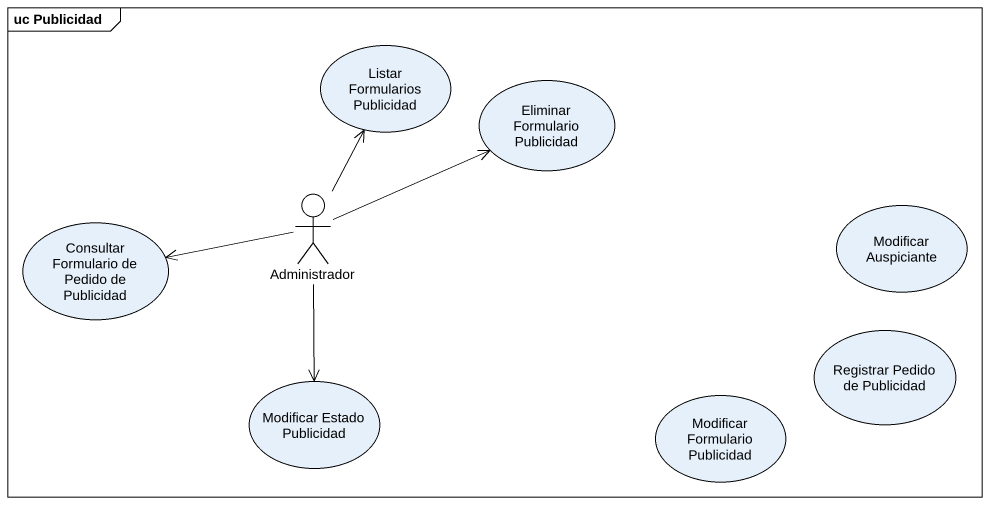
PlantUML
@startuml
mainframe uc Publicidad
usecase "Listar Formularios Publicidad" as Listar_Formularios
usecase "Eliminar Formulario Publicidad" as Eliminar_Formulario
usecase "Consultar Formulario de Pedido de Publicidad" as Consultar_Formulario_de
actor Administrador
usecase "Modificar Auspiciante" as Modificar_Auspiciante
usecase "Registrar Pedido de Publicidad" as Registrar_Pedido_de
usecase "Modificar Estado Publicidad" as Modificar_Estado_Publicidad
usecase "Modificar Formulario Publicidad" as Modificar_Formulario
Administrador -up-> Listar_Formularios
Administrador -right-> Eliminar_Formulario
Administrador -left-> Consultar_Formulario_de
Administrador --> Modificar_Estado_Publicidad
@enduml
